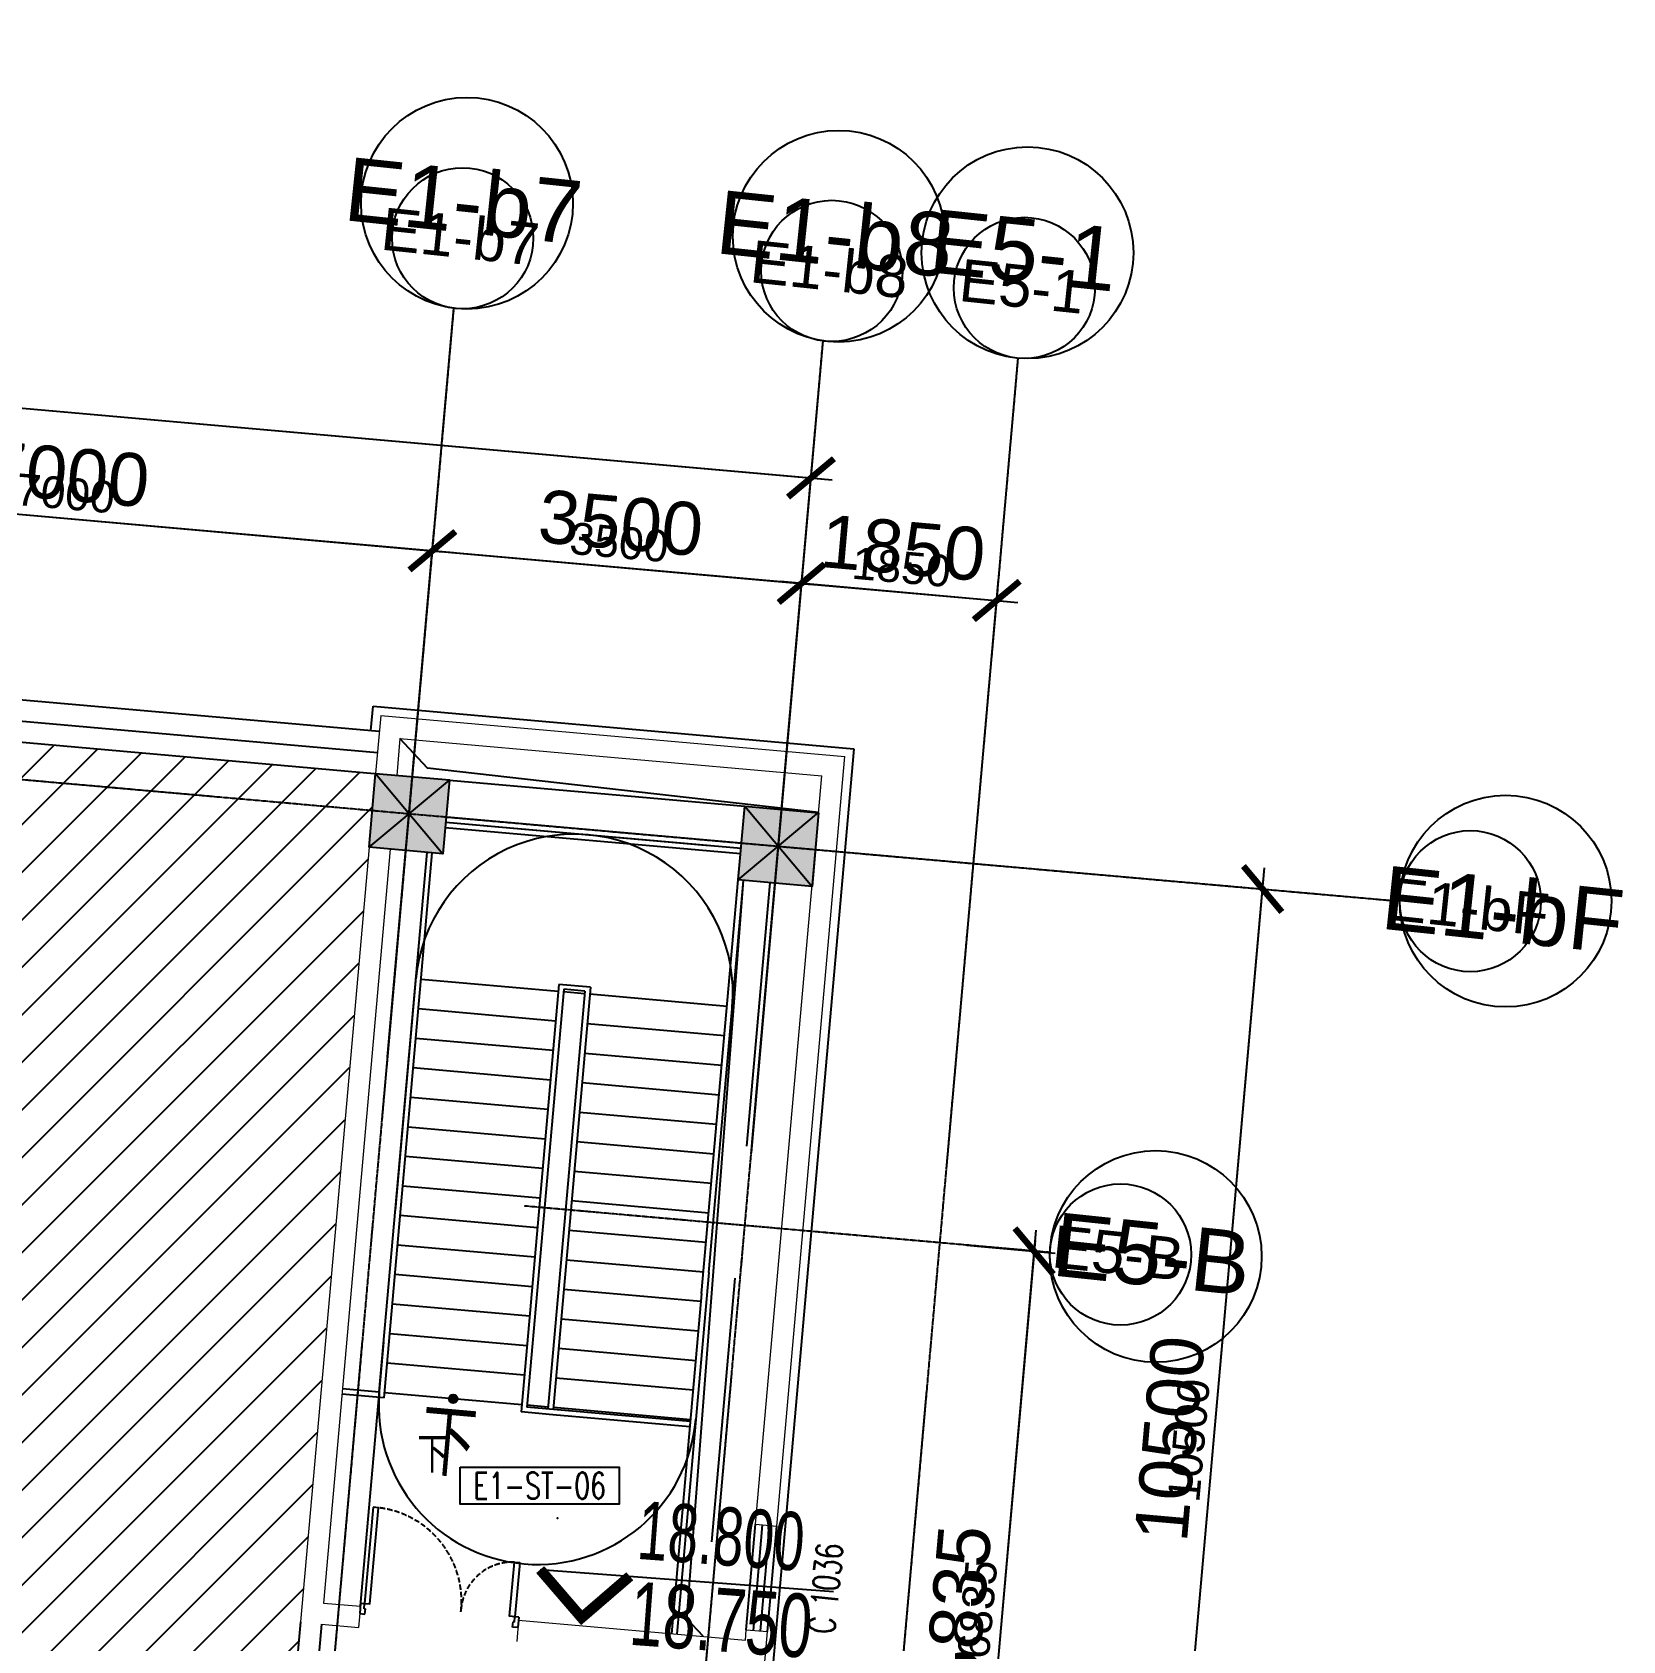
# Model space of a CAD drawing. Header units: millimetres. Extents: x -39175 to 150737, y -15023 to 140542.
# Drawn here: x 60738 to 75760, y 46645 to 61843 of the extents above; entities that cross this region are included whole.
import ezdxf
from ezdxf.enums import TextEntityAlignment as Align

# ---------------------------------------------------------------- set-up
doc = ezdxf.new("R2010")
doc.units = ezdxf.units.MM
doc.header["$LTSCALE"] = 10
for name, pattern in [('DASH', [0.35, 0.25, -0.1]), ('E-RG-1F$0$$0$DOTE', [2.42, 2, -0.2, 0.02, -0.2]), ('E1-RV-5F$0$DASHED2', [0.375, 0.25, -0.125])]:
    doc.linetypes.add(name, pattern=pattern)
for name, color, linetype in [('A—墙体', 7, 'Continuous'), ('A—文字索引', 40, 'Continuous'), ('A—楼梯、电梯、栏杆', 50, 'Continuous'), ('A—设备管丼、主管符号', 50, 'Continuous'), ('A—轴线、尺寸', 1, 'Continuous'), ('A—门窗', 135, 'Continuous'), ('E1-RI-5F$0$A-ROOF-EDGE', 2, 'Continuous'), ('E1-RI-5F$0$A-SYMB-DOOR', 13, 'Continuous'), ('E1-RV-5F$0$A-SYMB', 4, 'Continuous'), ('E1-RV-5F$0$A-SYMB-NUMB-T', 4, 'Continuous'), ('E1-RV-5F$0$J－结构看线', 153, 'Continuous'), ('E1-RV-5F$0$WRV-1-01-N1$0$AUDIT_D_120618114340-341', 1, 'Continuous'), ('I—平面—填充03(灰度)', 250, 'Continuous'), ('I—平面—文字', 40, 'Continuous'), ('I—平面—标高', 40, 'Continuous'), ('I—平面—装饰面层线', 192, 'Continuous'), ('I—平面—门', 22, 'Continuous'), ('轴线100', 1, 'Continuous')]:
    doc.layers.add(name, color=color, linetype=linetype)
doc.layers.add('E1-RV-5F$0$$2$A-WALL', color=7, linetype='Continuous', lineweight=5)
doc.styles.add('ARIAL', font='arial.ttf')
doc.styles.add('E1-RI-5F$0$$4$XD2008', font='SIMYOU.TTF', dxfattribs={"width": 0.7})
doc.styles.add('E1-RI-5F$0$ECADI-TXT', font='simplex.shx', dxfattribs={"bigfont": 'hztxt.shx'})
doc.styles.add('E1-RV-5F$0$ECADI-TXT', font='simplex.shx', dxfattribs={"bigfont": 'hztxt.shx'})
doc.styles.add('XD2008', font='SIMYOU.TTF', dxfattribs={"width": 0.7, "height": 600})
doc.dimstyles.new('200', dxfattribs={"dimscale": 200, "dimtxt": 2.5, "dimasz": 2, "dimexe": 1, "dimexo": 1, "dimgap": 0.8, "dimtad": 1, "dimdec": 0, "dimdsep": 46, "dimtxsty": 'ARIAL', "dimblk1": 'ARCHTICK', "dimblk2": 'ARCHTICK', "dimsah": 1, "dimcen": -0.9, "dimdle": 1, "dimclrd": 256, "dimclre": 256, "dimclrt": 40, "dimaunit": 1, "dimadec": 0, "dimazin": 0, "dimtfac": 0.35, "dimtdec": 0, "dimtix": 1, "dimtmove": 2, "dimatfit": 3, "dimldrblk": 'ARCHTICK', "dimfxl": 0, "dimtvp": 0.8, "dimtolj": 1, "dimtzin": 0, "dimarcsym": 0})
doc.dimstyles.new('副本 100', dxfattribs={"dimscale": 100, "dimtxt": 2.5, "dimasz": 2, "dimexe": 1, "dimexo": 1, "dimgap": 0.8, "dimtad": 1, "dimdec": 0, "dimdsep": 46, "dimtxsty": 'ARIAL', "dimblk1": 'ARCHTICK', "dimblk2": 'ARCHTICK', "dimsah": 1, "dimcen": -0.9, "dimdle": 1, "dimclrd": 256, "dimclre": 256, "dimclrt": 40, "dimaunit": 1, "dimadec": 0, "dimazin": 0, "dimtfac": 0.35, "dimtdec": 0, "dimtix": 1, "dimtmove": 2, "dimatfit": 3, "dimldrblk": 'ARCHTICK', "dimfxl": 0, "dimtvp": 0.8, "dimtolj": 1, "dimtzin": 0, "dimarcsym": 0})

# ---------------------------------------------------------------- blocks, each defined once
blk = doc.blocks.new('E1-RV-5F$0$ECADI-TAG-CODE')
at = {"layer": 'E1-RV-5F$0$A-SYMB-NUMB-T', "color": 1}
blk.add_lwpolyline([(0, 3.5), (15, 3.5), (15, 0), (0, 0)], close=True, dxfattribs=at)
at = {"layer": 'E1-RV-5F$0$A-SYMB-NUMB-T', "style": 'E1-RV-5F$0$ECADI-TXT', "width": 0.7}
blk.add_attdef('CODE', text='', height=2.5, dxfattribs=at).set_placement((7.5, 1.75), align=Align.MIDDLE_CENTER)
blk = doc.blocks.new('E1-RV-5F$0$$1$m1500')
at = {"layer": 'I—平面—门', "ltscale": 20}
for p, q in [((11840495, -6201812), (11840533, -6201812)), ((11840495, -6201812), (11840495, -6201912)), ((11840533, -6201862), (11840533, -6201812)), ((11840533, -6201862), (11840545, -6201862)), ((11840545, -6201912), (11840545, -6201862)), ((11841958, -6201862), (11841945, -6201862)), ((11841945, -6201912), (11841945, -6201862)), ((11841958, -6201862), (11841958, -6201812)), ((11841995, -6201812), (11841958, -6201812)), ((11841995, -6201812), (11841995, -6201912)), ((11840495, -6201912), (11840545, -6201912)), ((11841995, -6201912), (11841945, -6201912))]:
    blk.add_line(p, q, dxfattribs=at)
for points in [[(11840533, -6200900), (11840533, -6201812), (11840583, -6201812), (11840583, -6200900)], [(11841958, -6201299), (11841958, -6201812), (11841908, -6201812), (11841908, -6201299)]]:
    blk.add_lwpolyline(points, close=True, dxfattribs=at)
at = {"layer": 'I—平面—门', "color": 8, "linetype": 'DASH', "ltscale": 20}
for centre, radius, start, end in [((11840558, -6201787), 888, 358.3865, 88.3865), ((11841933, -6201787), 489, 92.9807, 182.9807)]:
    blk.add_arc(centre, radius, start, end, dxfattribs=at)
blk = doc.blocks.new('E1-RV-5F$0$3')
at = {"layer": 'E1-RV-5F$0$WRV-1-01-N1$0$AUDIT_D_120618114340-341'}
h = blk.add_hatch(color=256, dxfattribs=at)
edge = h.paths.add_edge_path()
edge.add_arc((10773784.9, -7567736.8), 20, 138.7891, 318.7891, ccw=False)
edge.add_arc((10773784.9, -7567736.8), 20, -41.2109, 138.7891, ccw=False)
blk.add_lwpolyline([(10773800, -7567750, -1), (10773769.9, -7567723.7, -1)], format="xyb", close=True, dxfattribs=at)
blk = doc.blocks.new('E-COLS-F5')
at = {"layer": 'I—平面—填充03(灰度)'}
for points in [[(11772895, -6152105), (11773592, -6152166), (11773530, -6152864), (11772833, -6152802)], [(11776381, -6152413), (11777078, -6152475), (11777017, -6153172), (11776319, -6153110)]]:
    blk.add_hatch(color=18, dxfattribs=at).paths.add_polyline_path(points)
at = {"layer": 'A—墙体'}
for points in [[(11772895, -6152105), (11773592, -6152166), (11773530, -6152864), (11772833, -6152802)], [(11776381, -6152413), (11777078, -6152475), (11777017, -6153172), (11776319, -6153110)]]:
    blk.add_lwpolyline(points, close=True, dxfattribs=at)
blk = doc.blocks.new('E1-RI-5F$0$ECADI-TAG-DOOR')
blk = doc.blocks.new('E1-RI-5F$0$$0$ECADI-TAG-HGHT_国标_')
at = {"color": 1}
blk.add_line((-2.121, 2.121), (11.768, 2.121), dxfattribs=at)
at = {"color": 1, "const_width": 0.5}
blk.add_lwpolyline([(-2.121, 2.121), (0, 0), (2.121, 2.121)], dxfattribs=at)
at = {"color": 1}
blk.add_point((-1.481, 4.6), dxfattribs=at)
at = {"style": 'E1-RI-5F$0$$4$XD2008', "width": 0.7}
blk.add_attdef('FL', text='', height=3, dxfattribs=at).set_placement((-2.689, 2.967), align=Align.RIGHT)
for tag, p in [('F.F.L.', (2.284, 2.967)), ('T.O.S.', (2.284, -1.104))]:
    blk.add_attdef(tag, p, '', height=3, dxfattribs=at)
blk = doc.blocks.new('_ArchTick')
at = {"color": 0, "linetype": 'ByBlock', "const_width": 0.15}
blk.add_lwpolyline([(-0.5, -0.5), (0.5, 0.5)], dxfattribs=at)
blk = doc.blocks.new('*D4641')
at = {"layer": 'A—轴线、尺寸', "linetype": 'ByBlock', "lineweight": -2}
for p, q in [((57122, 52779), (57562, 57760)), ((57346, 57578), (64717, 56926)), ((64095, 52163), (64535, 57143))]:
    blk.add_line(p, q, dxfattribs=at)
at = {"layer": 'Defpoints', "color": 0, "linetype": 'ByBlock'}
for p in [(64518, 56944), (57105, 52580), (64077, 51964)]:
    blk.add_point(p, dxfattribs=at)
at = {"layer": 'A—轴线、尺寸', "linetype": 'ByBlock', "lineweight": -2, "xscale": 400, "yscale": 400, "zscale": 400}
for p, rotation in [((57545, 57560), 174.9478286030163), ((64518, 56944), 354.9478286030162)]:
    blk.add_blockref('_ArchTick', p, dxfattribs=dict(at, rotation=rotation))
at = {"layer": 'A—轴线、尺寸', "color": 40, "linetype": 'ByBlock', "insert": (61068, 57666), "char_height": 500, "attachment_point": 5, "rotation": 354.9478, "style": 'ARIAL'}
blk.add_mtext('\\A1;7000', dxfattribs=at)
blk = doc.blocks.new('*D4642')
at = {"layer": 'A—轴线、尺寸', "linetype": 'ByBlock', "lineweight": -2}
for p, q in [((64095, 52163), (64535, 57143)), ((64318, 56961), (68203, 56618)), ((67581, 51855), (68022, 56835))]:
    blk.add_line(p, q, dxfattribs=at)
at = {"layer": 'Defpoints', "color": 0, "linetype": 'ByBlock'}
for p in [(68004, 56636), (64077, 51964), (67564, 51655)]:
    blk.add_point(p, dxfattribs=at)
at = {"layer": 'A—轴线、尺寸', "linetype": 'ByBlock', "lineweight": -2, "xscale": 400, "yscale": 400, "zscale": 400}
for p, rotation in [((64518, 56944), 174.9478286030163), ((68004, 56636), 354.9478286030162)]:
    blk.add_blockref('_ArchTick', p, dxfattribs=dict(at, rotation=rotation))
at = {"layer": 'A—轴线、尺寸', "color": 40, "linetype": 'ByBlock', "insert": (66297, 57204), "char_height": 500, "attachment_point": 5, "rotation": 354.9478, "style": 'ARIAL'}
blk.add_mtext('\\A1;3500', dxfattribs=at)
blk = doc.blocks.new('*D4643')
at = {"layer": 'A—轴线、尺寸', "linetype": 'ByBlock', "lineweight": -2}
for p, q in [((22216, 55363), (22788, 61838)), ((22571, 61656), (68293, 57614)), ((67539, 51356), (68111, 57831))]:
    blk.add_line(p, q, dxfattribs=at)
at = {"layer": 'Defpoints', "color": 0, "linetype": 'ByBlock'}
for p in [(68093, 57632), (22198, 55164), (67521, 51157)]:
    blk.add_point(p, dxfattribs=at)
at = {"layer": 'A—轴线、尺寸', "linetype": 'ByBlock', "lineweight": -2, "xscale": 400, "yscale": 400, "zscale": 400}
for p, rotation in [((22770, 61638), 174.9478286030163), ((68093, 57632), 354.9478286030162)]:
    blk.add_blockref('_ArchTick', p, dxfattribs=dict(at, rotation=rotation))
at = {"layer": 'A—轴线、尺寸', "color": 40, "linetype": 'ByBlock', "insert": (45468, 60049), "char_height": 500, "attachment_point": 5, "rotation": 354.9478, "style": 'ARIAL'}
blk.add_mtext('\\A1;45500', dxfattribs=at)
blk = doc.blocks.new('*D4721')
at = {"layer": 'A—轴线、尺寸', "linetype": 'ByBlock', "lineweight": -2}
for p, q in [((71415, 43089), (72375, 53947)), ((72161, 53765), (72158, 53765)), ((70953, 43331), (71632, 43271))]:
    blk.add_line(p, q, dxfattribs=at)
at = {"layer": 'Defpoints', "color": 0, "linetype": 'ByBlock'}
for p in [(72358, 53748), (72360, 53748), (70754, 43349)]:
    blk.add_point(p, dxfattribs=at)
at = {"layer": 'A—轴线、尺寸', "linetype": 'ByBlock', "lineweight": -2, "xscale": 400, "yscale": 400, "zscale": 400}
for p, rotation in [((72358, 53748), 84.94782860385597), ((71433, 43289), 264.947828603856)]:
    blk.add_blockref('_ArchTick', p, dxfattribs=dict(at, rotation=rotation))
at = {"layer": 'A—轴线、尺寸', "color": 40, "linetype": 'ByBlock', "insert": (71482, 48555), "char_height": 500, "attachment_point": 5, "rotation": 84.9478, "style": 'ARIAL'}
blk.add_mtext('\\A1;10500', dxfattribs=at)
blk = doc.blocks.new('*D4722')
at = {"layer": 'A—轴线、尺寸', "linetype": 'ByBlock', "lineweight": -2}
for p, q in [((67933, 55827), (68022, 56836)), ((67806, 56655), (70047, 56456)), ((69776, 55664), (69865, 56673))]:
    blk.add_line(p, q, dxfattribs=at)
at = {"layer": 'Defpoints', "color": 0, "linetype": 'ByBlock'}
for p in [(69847, 56474), (67916, 55627), (69758, 55465)]:
    blk.add_point(p, dxfattribs=at)
at = {"layer": 'A—轴线、尺寸', "linetype": 'ByBlock', "lineweight": -2, "xscale": 400, "yscale": 400, "zscale": 400}
for p, rotation in [((68005, 56637), 174.9478285868591), ((69847, 56474), 354.9478285868591)]:
    blk.add_blockref('_ArchTick', p, dxfattribs=dict(at, rotation=rotation))
at = {"layer": 'A—轴线、尺寸', "color": 40, "linetype": 'ByBlock', "insert": (68963, 56969), "char_height": 500, "attachment_point": 5, "rotation": 354.9478, "style": 'ARIAL'}
blk.add_mtext('\\A1;1850', dxfattribs=at)
blk = doc.blocks.new('*D4726')
at = {"layer": 'A—轴线、尺寸', "linetype": 'ByBlock', "lineweight": -2}
for p, q in [((70217, 50526), (69580, 43318)), ((69664, 50374), (70399, 50309)), ((68908, 43579), (69797, 43500))]:
    blk.add_line(p, q, dxfattribs=at)
at = {"layer": 'Defpoints', "color": 0, "linetype": 'ByBlock'}
for p in [(69465, 50391), (68709, 43596), (69598, 43518)]:
    blk.add_point(p, dxfattribs=at)
at = {"layer": 'A—轴线、尺寸', "linetype": 'ByBlock', "lineweight": -2, "xscale": 400, "yscale": 400, "zscale": 400}
for p, rotation in [((70200, 50326), 84.947828603856), ((69598, 43518), 264.947828603856)]:
    blk.add_blockref('_ArchTick', p, dxfattribs=dict(at, rotation=rotation))
at = {"layer": 'A—轴线、尺寸', "color": 40, "linetype": 'ByBlock', "insert": (69485, 46959), "char_height": 500, "attachment_point": 5, "rotation": 84.9478, "style": 'ARIAL'}
blk.add_mtext('\\A1;6835', dxfattribs=at)
blk = doc.blocks.new('*D4837')
at = {"layer": 'Defpoints', "color": 0}
for p in [(-190896, 59969), (-198309, 55606), (-191337, 54989)]:
    blk.add_point(p, dxfattribs=at)
at = {"layer": '轴线100', "lineweight": -2}
for p, q in [((-198301, 55705), (-197860, 60685)), ((-197969, 60595), (-190797, 59961)), ((-191328, 55089), (-190888, 60069))]:
    blk.add_line(p, q, dxfattribs=at)
at = {"layer": '轴线100', "lineweight": -2, "xscale": 200, "yscale": 200, "zscale": 200}
for p, rotation in [((-197869, 60586), 174.9478286061548), ((-190896, 59969), 354.9478286061549)]:
    blk.add_blockref('_ArchTick', p, dxfattribs=dict(at, rotation=rotation))
at = {"layer": '轴线100', "color": 40, "insert": (-194362, 60510), "char_height": 300, "attachment_point": 5, "rotation": 354.9478, "style": 'ARIAL'}
blk.add_mtext('\\A1;7000', dxfattribs=at)
blk = doc.blocks.new('*D4838')
at = {"layer": 'Defpoints', "color": 0}
for p in [(-187410, 59661), (-191337, 54989), (-187850, 54681)]:
    blk.add_point(p, dxfattribs=at)
at = {"layer": '轴线100', "lineweight": -2}
for p, q in [((-191328, 55089), (-190888, 60069)), ((-190996, 59978), (-187310, 59652)), ((-187841, 54781), (-187401, 59761))]:
    blk.add_line(p, q, dxfattribs=at)
at = {"layer": '轴线100', "lineweight": -2, "xscale": 200, "yscale": 200, "zscale": 200}
for p, rotation in [((-190896, 59969), 174.9478286061548), ((-187410, 59661), 354.9478286061549)]:
    blk.add_blockref('_ArchTick', p, dxfattribs=dict(at, rotation=rotation))
at = {"layer": '轴线100', "color": 40, "insert": (-189133, 60048), "char_height": 300, "attachment_point": 5, "rotation": 354.9478, "style": 'ARIAL'}
blk.add_mtext('\\A1;3500', dxfattribs=at)
blk = doc.blocks.new('*D4839')
at = {"layer": 'Defpoints', "color": 0}
for p in [(-187321, 60657), (-233216, 58190), (-187893, 54183)]:
    blk.add_point(p, dxfattribs=at)
at = {"layer": '轴线100', "lineweight": -2}
for p, q in [((-233207, 58289), (-232635, 64764)), ((-232743, 64673), (-187221, 60648)), ((-187884, 54282), (-187312, 60757))]:
    blk.add_line(p, q, dxfattribs=at)
at = {"layer": '轴线100', "lineweight": -2, "xscale": 200, "yscale": 200, "zscale": 200}
for p, rotation in [((-232644, 64664), 174.9478286061548), ((-187321, 60657), 354.9478286061549)]:
    blk.add_blockref('_ArchTick', p, dxfattribs=dict(at, rotation=rotation))
at = {"layer": '轴线100', "color": 40, "insert": (-209962, 62893), "char_height": 300, "attachment_point": 5, "rotation": 354.9478, "style": 'ARIAL'}
blk.add_mtext('\\A1;45500', dxfattribs=at)
blk = doc.blocks.new('*D4800')
at = {"layer": 'Defpoints', "color": 0}
for p in [(-183056, 56773), (-183054, 56773), (-184660, 46374)]:
    blk.add_point(p, dxfattribs=at)
at = {"layer": '轴线100', "lineweight": -2}
for p, q in [((-183990, 46215), (-183048, 56873)), ((-183154, 56782), (-183156, 56782)), ((-184560, 46365), (-183881, 46305))]:
    blk.add_line(p, q, dxfattribs=at)
at = {"layer": '轴线100', "lineweight": -2, "xscale": 200, "yscale": 200, "zscale": 200}
for p, rotation in [((-183056, 56773), 84.94782860217653), ((-183981, 46314), 264.9478286021765)]:
    blk.add_blockref('_ArchTick', p, dxfattribs=dict(at, rotation=rotation))
at = {"layer": '轴线100', "color": 40, "insert": (-183751, 51564), "char_height": 300, "attachment_point": 5, "rotation": 84.9478, "style": 'ARIAL'}
blk.add_mtext('\\A1;10500', dxfattribs=at)
blk = doc.blocks.new('*D4801')
at = {"layer": 'Defpoints', "color": 0}
for p in [(-185567, 59500), (-187498, 58653), (-185656, 58490)]:
    blk.add_point(p, dxfattribs=at)
at = {"layer": '轴线100', "lineweight": -2}
for p, q in [((-187490, 58753), (-187400, 59762)), ((-187509, 59671), (-185467, 59491)), ((-185647, 58590), (-185558, 59599))]:
    blk.add_line(p, q, dxfattribs=at)
at = {"layer": '轴线100', "lineweight": -2, "xscale": 200, "yscale": 200, "zscale": 200}
for p, rotation in [((-187409, 59663), 174.9478285868591), ((-185567, 59500), 354.9478285868591)]:
    blk.add_blockref('_ArchTick', p, dxfattribs=dict(at, rotation=rotation))
at = {"layer": '轴线100', "color": 40, "insert": (-186467, 59813), "char_height": 300, "attachment_point": 5, "rotation": 354.9478, "style": 'ARIAL'}
blk.add_mtext('\\A1;1850', dxfattribs=at)
blk = doc.blocks.new('*D4805')
at = {"layer": 'Defpoints', "color": 0}
for p in [(-185949, 53417), (-186705, 46622), (-185816, 46543)]:
    blk.add_point(p, dxfattribs=at)
at = {"layer": '轴线100', "lineweight": -2}
for p, q in [((-185849, 53408), (-185115, 53343)), ((-185205, 53452), (-185825, 46444)), ((-186606, 46613), (-185717, 46534))]:
    blk.add_line(p, q, dxfattribs=at)
at = {"layer": '轴线100', "lineweight": -2, "xscale": 200, "yscale": 200, "zscale": 200}
for p, rotation in [((-185214, 53352), 84.94782860217653), ((-185816, 46543), 264.9478286021765)]:
    blk.add_blockref('_ArchTick', p, dxfattribs=dict(at, rotation=rotation))
at = {"layer": '轴线100', "color": 40, "insert": (-185748, 49968), "char_height": 300, "attachment_point": 5, "rotation": 84.9478, "style": 'ARIAL'}
blk.add_mtext('\\A1;6835', dxfattribs=at)
blk = doc.blocks.new('A$C1C9D1350')
at = {"layer": '轴线100', "linetype": 'E-RG-1F$0$$0$DOTE'}
for p, q in [((-192436.2, 42544.1), (-190693.2, 62260.4)), ((-188949.8, 42235.8), (-187206.8, 61952.2)), ((-239042.4, 61722.8), (-181761.4, 56658.8)), ((-187107.3, 42073), (-185364.3, 61789)), ((-185063.8, 53339.6), (-190029.8, 53778.6))]:
    blk.add_line(p, q, dxfattribs=at)
at = {"layer": '轴线100', "linetype": 'ByBlock'}
for p, q in [((-190805.9, 60984.7), (-190693.1, 62260.4)), ((-187319.5, 60676.5), (-187206.8, 61952.2))]:
    blk.add_line(p, q, dxfattribs=at)
for centre in [(-190610.8, 62922), (-187124.6, 62613.8), (-185305.6, 62453.1), (-181094.8, 56658.8), (-184397.8, 53320.7)]:
    blk.add_circle(centre, 666.7, dxfattribs=at)
at = {"layer": '轴线100', "color": 40, "style": 'ARIAL'}
for s, p in [('E1-b7', (-190633.2, 62937.3)), ('E1-b8', (-187146.9, 62629.1)), ('E5-1', (-185328, 62468.4)), ('E1-bF', (-181112, 56605.8)), ('E5-B', (-184420.2, 53336))]:
    blk.add_text(s, height=400, rotation=354, dxfattribs=at).set_placement(p, align=Align.MIDDLE_CENTER)
at = {"layer": '轴线100'}
for base, p1, p2, angle, picture, middle in [((-187320.6, 60657.2), (-233216.2, 58189.7), (-187892.9, 54182.8), 174.94783, '*D4839', (-209961.6, 62892.9)), ((-190896.4, 59969.4), (-198309.5, 55605.7), (-191336.7, 54989.3), 174.94783, '*D4837', (-194362.2, 60509.9)), ((-187410, 59661.2), (-191336.7, 54989.3), (-187850.3, 54681), 174.94783, '*D4838', (-189132.6, 60047.7)), ((-183056.4, 56773.3), (-184659.9, 46374.1), (-183054.3, 56773.1), 264.94783, '*D4800', (-183751, 51564.3)), ((-185816.2, 46543.3), (-185949.1, 53417), (-186705.2, 46621.9), 84.94783, '*D4805', (-185747.6, 49968.2))]:
    dim = blk.add_linear_dim(base=base, p1=p1, p2=p2, angle=angle, dimstyle='副本 100', override={"dimtxt": 3}, dxfattribs=at)
    dim.commit()
    dim.dimension.update_dxf_attribs({"geometry": picture, "text_midpoint": middle})
dim = blk.add_aligned_dim(p1=(-187498.4, 58653), p2=(-185656, 58490.1), distance=1013.5, dimstyle='副本 100', override={"dimtxt": 3}, dxfattribs=at)
dim.commit()
dim.dimension.update_dxf_attribs({"geometry": '*D4801', "text_midpoint": (-186467.4, 59813.4)})

msp = doc.modelspace()

# ---------------------------------------------------------------- hatches: boundary and pattern name
h = msp.add_hatch()
h.set_pattern_fill('ANSI31', color=8, scale=100, style=0)
edge = h.paths.add_edge_path()
edge.add_line((36782.8, 57188), (35559.2, 43347.5))
edge.add_line((35559.2, 43347.5), (62752.5, 40943.4))
edge.add_line((62752.5, 40943.4), (63980.9, 54838.9))
edge.add_line((63980.9, 54838.9), (36787.2, 57245))

# ---------------------------------------------------------------- linework, layer by layer
at = {"layer": 'A—墙体'}
for p, q in [((63272.5, 46825.5), (62668.8, 39997.1)), ((63471.3, 46802.9), (62868.1, 39979.5))]:
    msp.add_line(p, q, dxfattribs=at)
at = {"layer": 'A—楼梯、电梯、栏杆'}
for p, q in [((64638.6, 54329.3), (67427.7, 54082.8)), ((64638.6, 54329.3), (67427.7, 54082.8)), ((64643, 54379.1), (67432.1, 54132.6)), ((64643, 54379.1), (67432.1, 54132.6)), ((64016.3, 48993.4), (64467.2, 54093.5)), ((64016.3, 48993.4), (64467.2, 54093.5)), ((64061.7, 48939.2), (64517, 54089.1)), ((64061.7, 48939.2), (64517, 54089.1)), ((67060.2, 49925), (67405.7, 53833.7)), ((67060.2, 49925), (67405.7, 53833.7)), ((67127.9, 50123.8), (67455.5, 53829.3)), ((67127.9, 50123.8), (67455.5, 53829.3)), ((65706.3, 52779.3), (64411.3, 52893.8)), ((65706.3, 52779.3), (64411.3, 52893.8)), ((65712.2, 52846.8), (65355.1, 48807.1)), ((65712.2, 52846.8), (65355.1, 48807.1)), ((65758.4, 52801.6), (65409.3, 48852.5)), ((65758.4, 52801.6), (65409.3, 48852.5)), ((66011, 52820.3), (65712.2, 52846.8)), ((66011, 52820.3), (65712.2, 52846.8)), ((65955.3, 52757.3), (65756.1, 52774.9)), ((65955.3, 52757.3), (65756.1, 52774.9)), ((65957.6, 52784), (65758.4, 52801.6)), ((65957.6, 52784), (65758.4, 52801.6)), ((65957.6, 52784), (65809.1, 51103.9)), ((65957.6, 52784), (65809.1, 51103.9)), ((66011, 52820.3), (65856.2, 51068.9)), ((66011, 52820.3), (65856.2, 51068.9)), ((67300, 52638.4), (66005.1, 52752.9)), ((67300, 52638.4), (66005.1, 52752.9)), ((65681.6, 52500.4), (64386.6, 52614.9)), ((65681.6, 52500.4), (64386.6, 52614.9)), ((67275.4, 52359.5), (65980.4, 52474)), ((67275.4, 52359.5), (65980.4, 52474)), ((65656.9, 52221.5), (64362, 52336)), ((65656.9, 52221.5), (64362, 52336)), ((67250.7, 52080.6), (65955.8, 52195.1)), ((67250.7, 52080.6), (65955.8, 52195.1)), ((65632.3, 51942.6), (64337.3, 52057.1)), ((65632.3, 51942.6), (64337.3, 52057.1)), ((67226.1, 51801.7), (65931.1, 51916.2)), ((67226.1, 51801.7), (65931.1, 51916.2)), ((65607.6, 51663.7), (64312.7, 51778.1)), ((65607.6, 51663.7), (64312.7, 51778.1)), ((67201.4, 51522.8), (65906.5, 51637.2)), ((67201.4, 51522.8), (65906.5, 51637.2)), ((65583, 51384.7), (64288, 51499.2)), ((65583, 51384.7), (64288, 51499.2)), ((65558.3, 51105.8), (64263.4, 51220.3)), ((65558.3, 51105.8), (64263.4, 51220.3)), ((67176.7, 51243.8), (65881.8, 51358.3)), ((67176.7, 51243.8), (65881.8, 51358.3)), ((65809.1, 51103.9), (65608.5, 48834.9)), ((65809.1, 51103.9), (65608.5, 48834.9)), ((65856.2, 51068.9), (65658.3, 48830.5)), ((65856.2, 51068.9), (65658.3, 48830.5)), ((67152.1, 50964.9), (65857.1, 51079.4)), ((67152.1, 50964.9), (65857.1, 51079.4)), ((65533.6, 50826.9), (64238.7, 50941.4)), ((65533.6, 50826.9), (64238.7, 50941.4)), ((67127.4, 50686), (65832.5, 50800.5)), ((67127.4, 50686), (65832.5, 50800.5)), ((65509, 50548), (64214, 50662.5)), ((65509, 50548), (64214, 50662.5)), ((67102.8, 50407.1), (65807.8, 50521.6)), ((67102.8, 50407.1), (65807.8, 50521.6)), ((65484.3, 50269.1), (64189.4, 50383.6)), ((65484.3, 50269.1), (64189.4, 50383.6)), ((67078.1, 50128.2), (65783.2, 50242.7)), ((67078.1, 50128.2), (65783.2, 50242.7)), ((65459.7, 49990.2), (64164.7, 50104.7)), ((65459.7, 49990.2), (64164.7, 50104.7)), ((67127.9, 50123.8), (66825.9, 46707.1)), ((67127.9, 50123.8), (66825.9, 46707.1)), ((67053.5, 49849.3), (65758.5, 49963.8)), ((67053.5, 49849.3), (65758.5, 49963.8)), ((67060.2, 49925), (66776.1, 46711.5)), ((67060.2, 49925), (66776.1, 46711.5)), ((65435, 49711.3), (64140.1, 49825.8)), ((65435, 49711.3), (64140.1, 49825.8)), ((65410.4, 49432.4), (64115.4, 49546.8)), ((65410.4, 49432.4), (64115.4, 49546.8)), ((67028.8, 49570.4), (65733.9, 49684.9)), ((67028.8, 49570.4), (65733.9, 49684.9)), ((67004.1, 49291.5), (65709.2, 49405.9)), ((67004.1, 49291.5), (65709.2, 49405.9)), ((65385.7, 49153.4), (64090.8, 49267.9)), ((65385.7, 49153.4), (64090.8, 49267.9)), ((66979.5, 49012.5), (65684.5, 49127)), ((66979.5, 49012.5), (65684.5, 49127)), ((64061.7, 48939.2), (63663.3, 48974.4)), ((64061.7, 48939.2), (63663.3, 48974.4)), ((64016.3, 48993.4), (63667.7, 49024.2)), ((64016.3, 48993.4), (63667.7, 49024.2)), ((65361, 48874.5), (64066.1, 48989)), ((65361, 48874.5), (64066.1, 48989)), ((65653.9, 48780.7), (65355.1, 48807.1)), ((65653.9, 48780.7), (65355.1, 48807.1)), ((66953.3, 48716), (65409.3, 48852.5)), ((66953.3, 48716), (65409.3, 48852.5)), ((65610.1, 48852.5), (65410.9, 48870.1)), ((65610.1, 48852.5), (65410.9, 48870.1)), ((66954.8, 48733.6), (65659.9, 48848.1)), ((66954.8, 48733.6), (65659.9, 48848.1)), ((66948.9, 48666.2), (65653.9, 48780.7)), ((66948.9, 48666.2), (65653.9, 48780.7))]:
    msp.add_line(p, q, dxfattribs=at)
msp.add_lwpolyline([(64713.6, 48931.8, 0, 0, 0), (65128.5, 53623, 0, 0, 0), (66722.2, 53482.1, 0, 0, 0), (66319.6, 48940.4, 40, 0, 0), (66306.4, 48791, 0, 0, 0)], format="xyseb", dxfattribs=at)
msp.add_lwpolyline([(64713.6, 48931.8, 0, 0, 0), (65128.5, 53623, 0, 0, 0), (66722.2, 53482.1, 0, 0, 0), (66319.6, 48940.4, 40, 0, 0), (66306.4, 48791, 0, 0, 0)], format="xyseb", dxfattribs=at)
for centre, start, end in [((65855.7, 52766.1), 354.94789, 174.94789), ((65855.7, 52766.1), 354.94789, 174.94789), ((65510.9, 48866.7), 175.15481, 355.15481), ((65510.9, 48866.7), 175.15481, 355.15481)]:
    msp.add_arc(centre, 1500, start, end, dxfattribs=at)
at = {"layer": 'A—设备管丼、主管符号', "ltscale": 1000}
msp.add_line((64678.3, 54777.6), (67467.4, 54531), dxfattribs=at)
msp.add_lwpolyline([(68164.6, 54469.4), (64470.7, 54889.2), (64211, 55170.3)], dxfattribs=at)
at = {"layer": 'A—轴线、尺寸', "linetype": 'E-RG-1F$0$$0$DOTE', "ltscale": 500}
for p, q in [((62977.8, 39518.5), (64720.9, 59234.9)), ((66464.2, 39210.2), (68207.3, 58926.6)), ((16371.7, 58697.2), (73652.6, 53633.3)), ((68306.7, 39047.4), (70049.7, 58763.4))]:
    msp.add_line(p, q, dxfattribs=at)
at = {"layer": 'A—轴线、尺寸', "linetype": 'ByBlock'}
for p, q in [((64608.2, 57959.2), (64720.9, 59234.8)), ((68094.5, 57650.9), (68207.3, 58926.6))]:
    msp.add_line(p, q, dxfattribs=at)
at = {"layer": 'A—轴线、尺寸', "linetype": 'E-RG-1F$0$$0$DOTE'}
msp.add_line((70350.2, 50314), (65384.2, 50753), dxfattribs=at)
at = {"layer": 'A—轴线、尺寸', "linetype": 'ByBlock'}
for centre in [(64844.3, 60227.2), (68355, 59915.3), (70137.8, 59759.5), (74652.6, 53633.3), (71348.3, 50276.2)]:
    msp.add_circle(centre, 1000, dxfattribs=at)
at = {"layer": 'A—门窗'}
for p, q in [((36901.9, 57634.8), (64016.2, 55237.7)), ((67482.2, 46749.5), (67570.2, 47745.6)), ((67482.2, 46749.5), (67570.2, 47745.6)), ((67548.6, 46743.6), (67636.6, 47739.7)), ((67548.6, 46743.6), (67636.6, 47739.7)), ((67615, 46737.8), (67703, 47733.9)), ((67615, 46737.8), (67703, 47733.9)), ((67681.4, 46731.9), (67769.4, 47728)), ((67681.4, 46731.9), (67769.4, 47728))]:
    msp.add_line(p, q, dxfattribs=at)
for points in [[(68164.6, 54469.4), (64470.7, 54889.2), (64211, 55170.3)], [(67075.4, 46690.1), (66920, 46852.7), (67455.5, 53829.3)], [(67075.4, 46690.1), (66920, 46852.7), (67455.5, 53829.3)]]:
    msp.add_lwpolyline(points, dxfattribs=at)
at = {"layer": 'Defpoints'}
for p, q in [((63919.3, 54142), (64678.2, 54777.6)), ((63981, 54839.2), (64616.6, 54080.3)), ((67405.7, 53833.7), (68164.6, 54469.4)), ((67467.3, 54531), (68103, 53772.1))]:
    msp.add_line(p, q, dxfattribs=at)
at = {"layer": 'E1-RI-5F$0$A-ROOF-EDGE'}
for p, q in [((36804.2, 57442.3), (63998.6, 55038.1)), ((36786.7, 57243.1), (64005.8, 54836.7))]:
    msp.add_line(p, q, dxfattribs=at)
at = {"layer": 'E1-RV-5F$0$$2$A-WALL'}
for p, q in [((64029.4, 55387.1), (63981, 54839.2)), ((64029.4, 55387.1), (63981, 54839.2)), ((64029.4, 55387.1), (68412.3, 54999.6)), ((64029.4, 55387.1), (68412.3, 54999.6)), ((64211, 55170.3), (64180.2, 54821.6)), ((64211, 55170.3), (64180.2, 54821.6)), ((64211, 55170.3), (68195.5, 54818)), ((64211, 55170.3), (68195.5, 54818)), ((67769.4, 47728), (68412.3, 54999.6)), ((67769.4, 47728), (68412.3, 54999.6)), ((67570.2, 47745.6), (68195.5, 54818)), ((67570.2, 47745.6), (68195.5, 54818)), ((64118.6, 54124.4), (63488.9, 47002.1)), ((64118.6, 54124.4), (63488.9, 47002.1)), ((63919.3, 54142), (63597.9, 50506.1)), ((63919.3, 54142), (63597.9, 50506.1)), ((63597.9, 50506.1), (63272.5, 46825.5)), ((63597.9, 50506.1), (63272.5, 46825.5)), ((67570.2, 47745.6), (67769.4, 47728)), ((67570.2, 47745.6), (67769.4, 47728)), ((63488.9, 47002.1), (63837.5, 46971.3)), ((63488.9, 47002.1), (63837.5, 46971.3)), ((63837.5, 46971.3), (63819.9, 46771.7)), ((63837.5, 46971.3), (63819.9, 46771.7)), ((65331.7, 46839.2), (65314.1, 46639.6)), ((65331.7, 46839.2), (65314.1, 46639.6)), ((65331.7, 46839.2), (67473.4, 46649.9)), ((65331.7, 46839.2), (67473.4, 46649.9)), ((63471.3, 46802.9), (63819.9, 46772.1)), ((63471.3, 46802.9), (63819.9, 46772.1)), ((67473.4, 46649.9), (67482.2, 46749.5)), ((67473.4, 46649.9), (67482.2, 46749.5)), ((67482.2, 46749.5), (67681.4, 46731.9)), ((67482.2, 46749.5), (67681.4, 46731.9)), ((67652.8, 46408.1), (67681.4, 46731.9)), ((67652.8, 46408.1), (67681.4, 46731.9))]:
    msp.add_line(p, q, dxfattribs=at)
at = {"layer": 'E1-RV-5F$0$J－结构看线', "ltscale": 1000}
msp.add_line((64678.3, 54777.6), (67467.4, 54531), dxfattribs=at)
at = {"layer": 'E1-RV-5F$0$J－结构看线', "linetype": 'E1-RV-5F$0$DASHED2', "ltscale": 1000}
for points in [[(64643, 54379.2), (67432.1, 54132.6)], [(64643, 54379.2), (67432.1, 54132.6)], [(63838, 46976.3), (64467.2, 54093.5)], [(63838, 46976.3), (64467.2, 54093.5)], [(67704.5, 53807.3), (67075.4, 46690.1)], [(67704.5, 53807.3), (67075.4, 46690.1)]]:
    msp.add_lwpolyline(points, dxfattribs=at)
at = {"layer": 'I—平面—装饰面层线'}
for p, q in [((36901.9, 57634.8), (64016.2, 55237.7)), ((63936.5, 55244.7), (63956.8, 55473.8)), ((63956.8, 55473.8), (68499, 55072.2)), ((68499, 55072.2), (67142, 39722.1))]:
    msp.add_line(p, q, dxfattribs=at)

# ---------------------------------------------------------------- block references
at = {"layer": 'A—墙体'}
msp.add_blockref('E-COLS-F5', (-11708913.6, 6206944.1), dxfattribs=at)
at = {"layer": 'A—楼梯、电梯、栏杆', "xscale": 2.000000000307474, "yscale": 2, "zscale": 1.999999999999998, "rotation": 264.9482967420395}
msp.add_blockref('E1-RV-5F$0$3', (17038759.7, 20180054.1), dxfattribs=at)
msp.add_blockref('E1-RV-5F$0$3', (17038759.7, 20180054.1), dxfattribs=at)
at = {"layer": 'E1-RI-5F$0$A-SYMB-DOOR'}
ref = msp.add_blockref('E1-RI-5F$0$ECADI-TAG-DOOR', (69075, 47021), dxfattribs=dict(at, xscale=100.0000000022322, yscale=100.0000000018626, zscale=100.0000000022703, rotation=84.67699833160543))
ref.add_attrib('门窗主编号1', 'C', dxfattribs={"height": 250, "rotation": 84.677, "style": 'E1-RI-5F$0$ECADI-TXT', "width": 0.7}).set_placement((68328.3, 46859.6), align=Align.RIGHT)
ref.add_attrib('门窗主编号2', '1036', (68341.7, 46957.7, 333.3), dxfattribs={"height": 250, "rotation": 84.677, "style": 'E1-RI-5F$0$ECADI-TXT', "width": 0.7})
at = {"layer": 'E1-RV-5F$0$A-SYMB', "xscale": 100.0000000093132, "yscale": 100.0000000093132, "zscale": 100.0000000093132}
msp.add_blockref('E1-RV-5F$0$ECADI-TAG-CODE', (64780.9, 47935.6), dxfattribs=at).add_auto_attribs({'CODE': 'E1-ST-06'})
msp.add_blockref('E1-RV-5F$0$ECADI-TAG-CODE', (64780.9, 47935.6), dxfattribs=at).add_auto_attribs({'CODE': 'E1-ST-06'})
at = {"layer": 'I—平面—标高'}
ref = msp.add_blockref('E1-RI-5F$0$$0$ECADI-TAG-HGHT_国标_', (65927.1, 46863.3), dxfattribs=dict(at, xscale=199.9999999992104, yscale=200, zscale=199.9999999997809, rotation=355.7495272148124))
ref.add_attrib('F.F.L.', '18.800', (66439.7, 47420.3), dxfattribs={"layer": '0', "height": 550, "rotation": 355.74953, "style": 'E1-RI-5F$0$$4$XD2008', "width": 0.7})
ref.add_attrib('T.O.S.', '18.750', (66366.2, 46609.2), dxfattribs={"layer": '0', "height": 600, "rotation": 355.74953, "style": 'E1-RI-5F$0$$4$XD2008', "width": 0.7})
at = {"layer": 'I—平面—门', "rotation": 354.9480679446512}
msp.add_blockref('E1-RV-5F$0$$1$m1500', (-11184535.2, 7267378.9), dxfattribs=at)
msp.add_blockref('E1-RV-5F$0$$1$m1500', (-11184535.2, 7267378.9), dxfattribs=at)
at = {"layer": '轴线100'}
msp.add_blockref('A$C1C9D1350', (255414.1, -3026), dxfattribs=at)

# ---------------------------------------------------------------- texts
at = {"layer": 'A—文字索引', "style": 'ARIAL'}
for s, p in [('E1-b7', (64810.7, 60250.2)), ('E1-b8', (68321.5, 59938.3)), ('E5-1', (70104.2, 59782.5)), ('E1-bF', (74626.8, 53553.7)), ('E5-B', (71314.8, 50299.2))]:
    msp.add_text(s, height=600, rotation=354, dxfattribs=at).set_placement(p, align=Align.MIDDLE_CENTER)
at = {"layer": 'A—楼梯、电梯、栏杆', "color": 40, "style": 'XD2008', "width": 0.7}
msp.add_text('下', height=300, rotation=360, dxfattribs=at).set_placement((64376.8, 48265.9, 0))
at = {"layer": 'I—平面—文字', "linetype": 'ByBlock', "style": 'XD2008', "width": 0.7}
msp.add_text('下', height=550, rotation=354.9479, dxfattribs=at).set_placement((64384.4, 48284.8, 0))

# ---------------------------------------------------------------- dimensions: what is measured, and where the dimension line sits
at = {"layer": 'A—轴线、尺寸', "linetype": 'ByBlock'}
for base, p1, p2, angle, picture, middle in [((68093.5, 57631.6), (22197.9, 55164.1), (67521.1, 51157.3), 174.94783, '*D4643', (45468.5, 60048.7)), ((64517.7, 56943.9), (57104.6, 52580.1), (64077.4, 51963.7), 174.94783, '*D4641', (61067.8, 57665.7)), ((68004.1, 56635.6), (64077.4, 51963.7), (67563.8, 51655.4), 174.94783, '*D4642', (66297.4, 57203.6)), ((72357.7, 53747.7), (70754.2, 43348.5), (72359.8, 53747.5), 264.94783, '*D4721', (71481.7, 48554.7)), ((69597.9, 43517.7), (69465, 50391.4), (68708.9, 43596.3), 84.94783, '*D4726', (69485, 46958.7))]:
    dim = msp.add_linear_dim(base=base, p1=p1, p2=p2, angle=angle, dimstyle='200', dxfattribs=at)
    dim.commit()
    dim.dimension.update_dxf_attribs({"geometry": picture, "text_midpoint": middle})
dim = msp.add_aligned_dim(p1=(67915.6, 55627.4), p2=(69758.1, 55464.5), distance=1013.5, dimstyle='200', dxfattribs=at)
dim.commit()
dim.dimension.update_dxf_attribs({"geometry": '*D4722', "text_midpoint": (68962.7, 56969.2)})

doc.saveas('drawing.dxf')
